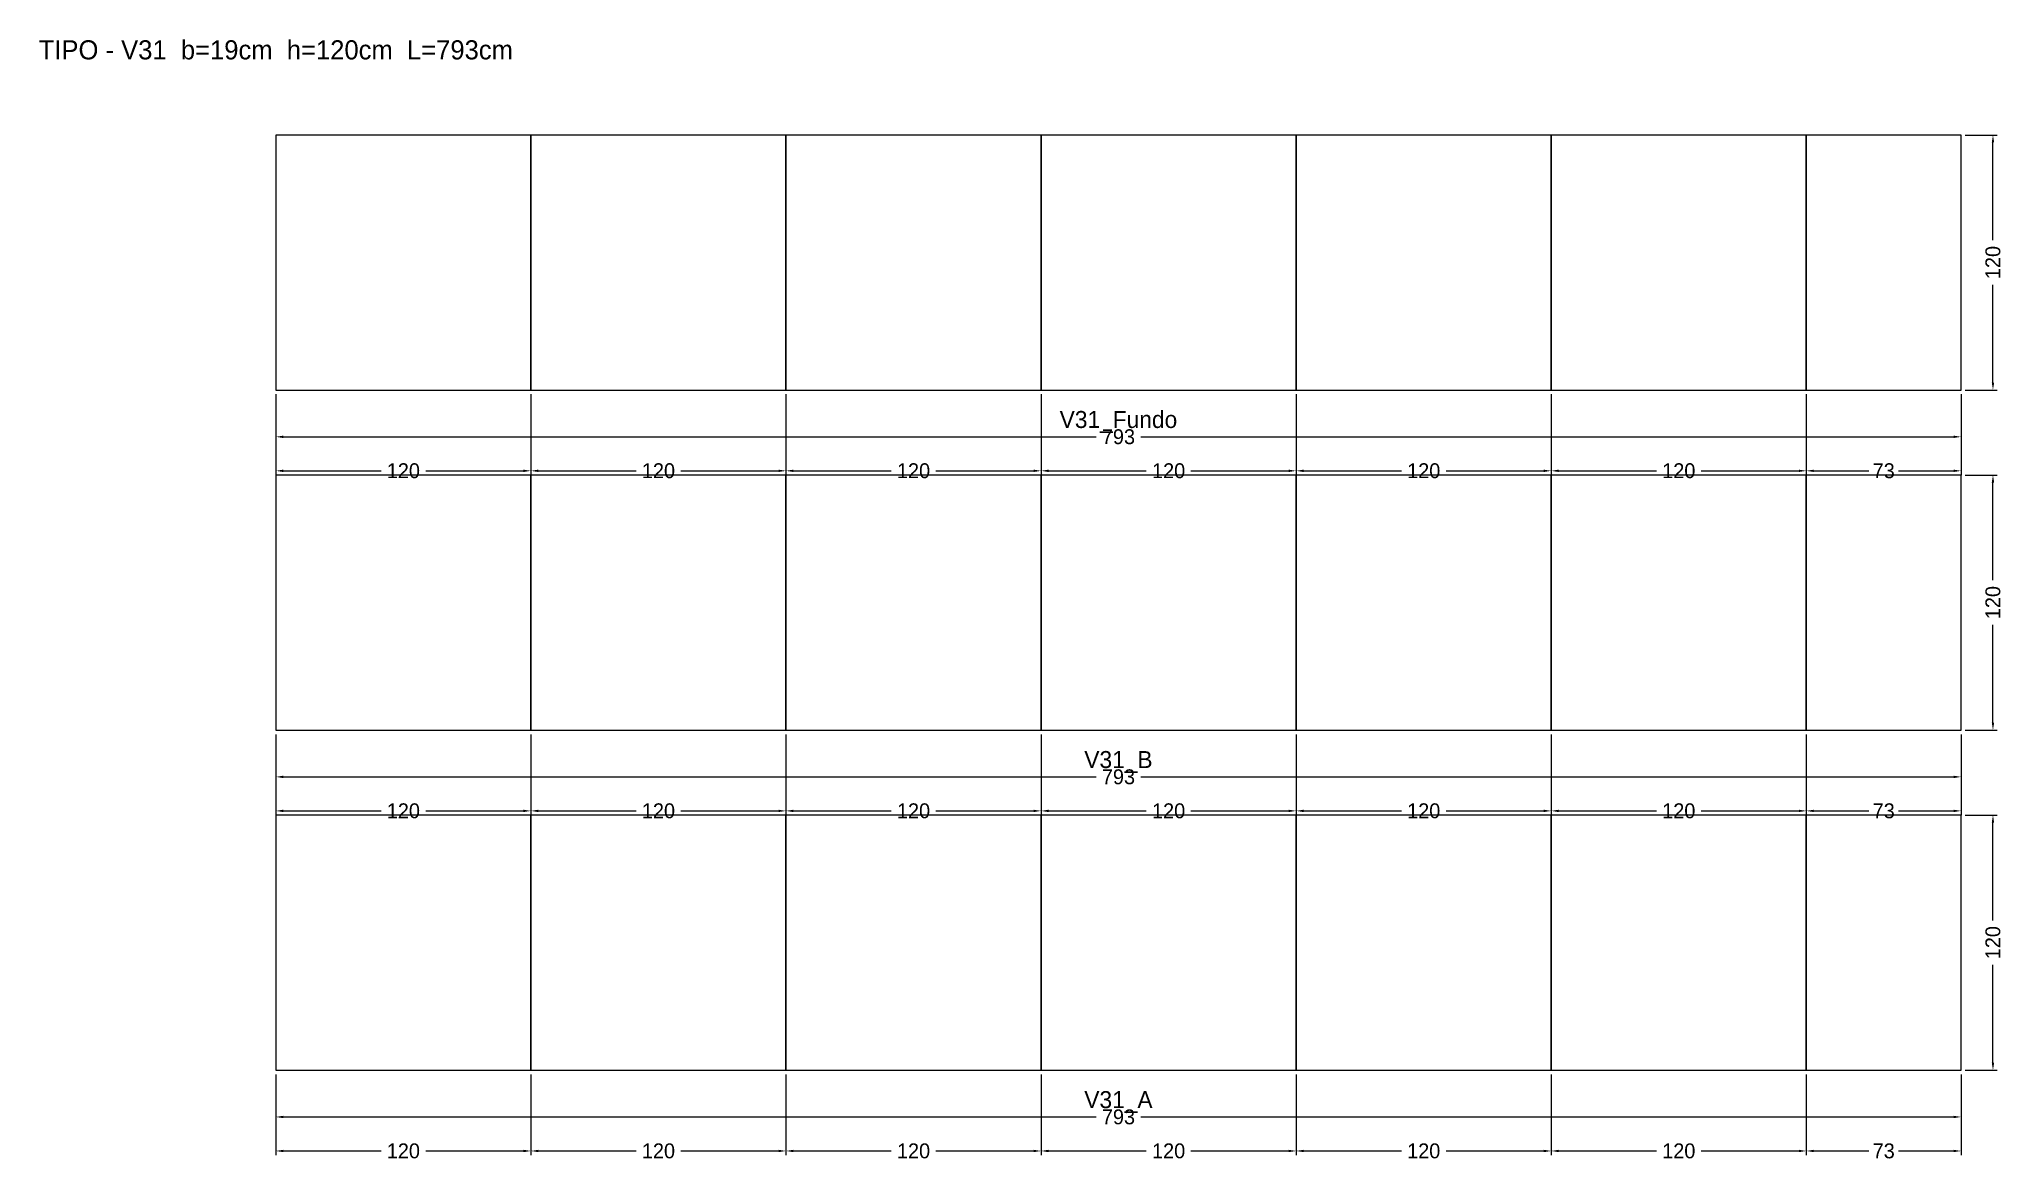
# Model space of a CAD drawing. Header units: metres. Extents: x -111 to 812, y -43 to 485.
import ezdxf

# ---------------------------------------------------------------- set-up
doc = ezdxf.new("R2010")
doc.units = ezdxf.units.M
for name, color, linetype in [('COTA', 3, 'Continuous'), ('NOMENCLATURA', 2, 'Continuous'), ('Paineis', 7, 'Continuous'), ('Texto Secao', 2, 'Continuous')]:
    doc.layers.add(name, color=color, linetype=linetype)
doc.dimstyles.new('COTA_VIG', dxfattribs={"dimtxt": 7, "dimasz": 3.5, "dimexe": 2, "dimexo": 2, "dimgap": 1.5, "dimtad": 1, "dimdec": 1, "dimcen": 2.5, "dimclrd": 3, "dimclre": 3, "dimclrt": 3, "dimazin": 3, "dimtfac": 1, "dimtmove": 0, "dimatfit": 3})

# ---------------------------------------------------------------- blocks, each defined once
blk = doc.blocks.new('_CLOSEDFILLED')
at = {"color": 0, "linetype": 'BYBLOCK'}
blk.add_solid([(-1, 0.16), (0, 0), (-1, -0.16)], dxfattribs=at)
blk = doc.blocks.new('*D1')
at = {"color": 3}
for p, q in [((0, -2), (0, -24)), ((792.8, -2), (792.8, -24)), ((3.5, -22), (385.9, -22)), ((406.9, -22), (789.3, -22))]:
    blk.add_line(p, q, dxfattribs=at)
at = {"layer": 'Defpoints'}
for p in [(0, 0), (792.8, 0), (0, -22)]:
    blk.add_point(p, dxfattribs=at)
at = {"layer": 'COTA', "color": 3, "xscale": 3.5, "yscale": 3.5, "rotation": 180}
blk.add_blockref('_CLOSEDFILLED', (0, -22), dxfattribs=at)
at = {"layer": 'COTA', "color": 3, "xscale": 3.5, "yscale": 3.5}
blk.add_blockref('_CLOSEDFILLED', (792.8, -22), dxfattribs=at)
at = {"layer": 'COTA', "color": 3, "insert": (396.4, -22), "char_height": 7, "attachment_point": 5}
blk.add_mtext('793', dxfattribs=at)
blk = doc.blocks.new('*D2')
at = {"color": 3}
for p, q in [((0, -2), (0, -40)), ((120, -2), (120, -40)), ((3.5, -38), (49.5, -38)), ((70.5, -38), (116.5, -38))]:
    blk.add_line(p, q, dxfattribs=at)
at = {"layer": 'Defpoints'}
for p in [(0, 0), (120, 0), (0, -38)]:
    blk.add_point(p, dxfattribs=at)
at = {"layer": 'COTA', "color": 3, "xscale": 3.5, "yscale": 3.5, "rotation": 180}
blk.add_blockref('_CLOSEDFILLED', (0, -38), dxfattribs=at)
at = {"layer": 'COTA', "color": 3, "xscale": 3.5, "yscale": 3.5}
blk.add_blockref('_CLOSEDFILLED', (120, -38), dxfattribs=at)
at = {"layer": 'COTA', "color": 3, "insert": (60, -38), "char_height": 7, "attachment_point": 5}
blk.add_mtext('120', dxfattribs=at)
blk = doc.blocks.new('*D3')
at = {"color": 3}
for p, q in [((120, -2), (120, -40)), ((240, -2), (240, -40)), ((123.5, -38), (169.5, -38)), ((190.5, -38), (236.5, -38))]:
    blk.add_line(p, q, dxfattribs=at)
at = {"layer": 'Defpoints'}
for p in [(120, 0), (240, 0), (120, -38)]:
    blk.add_point(p, dxfattribs=at)
at = {"layer": 'COTA', "color": 3, "xscale": 3.5, "yscale": 3.5, "rotation": 180}
blk.add_blockref('_CLOSEDFILLED', (120, -38), dxfattribs=at)
at = {"layer": 'COTA', "color": 3, "xscale": 3.5, "yscale": 3.5}
blk.add_blockref('_CLOSEDFILLED', (240, -38), dxfattribs=at)
at = {"layer": 'COTA', "color": 3, "insert": (180, -38), "char_height": 7, "attachment_point": 5}
blk.add_mtext('120', dxfattribs=at)
blk = doc.blocks.new('*D4')
at = {"color": 3}
for p, q in [((240, -2), (240, -40)), ((360, -2), (360, -40)), ((243.5, -38), (289.5, -38)), ((310.5, -38), (356.5, -38))]:
    blk.add_line(p, q, dxfattribs=at)
at = {"layer": 'Defpoints'}
for p in [(240, 0), (360, 0), (240, -38)]:
    blk.add_point(p, dxfattribs=at)
at = {"layer": 'COTA', "color": 3, "xscale": 3.5, "yscale": 3.5, "rotation": 180}
blk.add_blockref('_CLOSEDFILLED', (240, -38), dxfattribs=at)
at = {"layer": 'COTA', "color": 3, "xscale": 3.5, "yscale": 3.5}
blk.add_blockref('_CLOSEDFILLED', (360, -38), dxfattribs=at)
at = {"layer": 'COTA', "color": 3, "insert": (300, -38), "char_height": 7, "attachment_point": 5}
blk.add_mtext('120', dxfattribs=at)
blk = doc.blocks.new('*D5')
at = {"color": 3}
for p, q in [((360, -2), (360, -40)), ((480, -2), (480, -40)), ((363.5, -38), (409.5, -38)), ((430.5, -38), (476.5, -38))]:
    blk.add_line(p, q, dxfattribs=at)
at = {"layer": 'Defpoints'}
for p in [(360, 0), (480, 0), (360, -38)]:
    blk.add_point(p, dxfattribs=at)
at = {"layer": 'COTA', "color": 3, "xscale": 3.5, "yscale": 3.5, "rotation": 180}
blk.add_blockref('_CLOSEDFILLED', (360, -38), dxfattribs=at)
at = {"layer": 'COTA', "color": 3, "xscale": 3.5, "yscale": 3.5}
blk.add_blockref('_CLOSEDFILLED', (480, -38), dxfattribs=at)
at = {"layer": 'COTA', "color": 3, "insert": (420, -38), "char_height": 7, "attachment_point": 5}
blk.add_mtext('120', dxfattribs=at)
blk = doc.blocks.new('*D6')
at = {"color": 3}
for p, q in [((480, -2), (480, -40)), ((600, -2), (600, -40)), ((483.5, -38), (529.5, -38)), ((550.5, -38), (596.5, -38))]:
    blk.add_line(p, q, dxfattribs=at)
at = {"layer": 'Defpoints'}
for p in [(480, 0), (600, 0), (480, -38)]:
    blk.add_point(p, dxfattribs=at)
at = {"layer": 'COTA', "color": 3, "xscale": 3.5, "yscale": 3.5, "rotation": 180}
blk.add_blockref('_CLOSEDFILLED', (480, -38), dxfattribs=at)
at = {"layer": 'COTA', "color": 3, "xscale": 3.5, "yscale": 3.5}
blk.add_blockref('_CLOSEDFILLED', (600, -38), dxfattribs=at)
at = {"layer": 'COTA', "color": 3, "insert": (540, -38), "char_height": 7, "attachment_point": 5}
blk.add_mtext('120', dxfattribs=at)
blk = doc.blocks.new('*D7')
at = {"color": 3}
for p, q in [((600, -2), (600, -40)), ((720, -2), (720, -40)), ((603.5, -38), (649.5, -38)), ((670.5, -38), (716.5, -38))]:
    blk.add_line(p, q, dxfattribs=at)
at = {"layer": 'Defpoints'}
for p in [(600, 0), (720, 0), (600, -38)]:
    blk.add_point(p, dxfattribs=at)
at = {"layer": 'COTA', "color": 3, "xscale": 3.5, "yscale": 3.5, "rotation": 180}
blk.add_blockref('_CLOSEDFILLED', (600, -38), dxfattribs=at)
at = {"layer": 'COTA', "color": 3, "xscale": 3.5, "yscale": 3.5}
blk.add_blockref('_CLOSEDFILLED', (720, -38), dxfattribs=at)
at = {"layer": 'COTA', "color": 3, "insert": (660, -38), "char_height": 7, "attachment_point": 5}
blk.add_mtext('120', dxfattribs=at)
blk = doc.blocks.new('*D8')
at = {"color": 3}
for p, q in [((720, -2), (720, -40)), ((792.8, -2), (792.8, -40)), ((723.5, -38), (749.4, -38)), ((763.4, -38), (789.3, -38))]:
    blk.add_line(p, q, dxfattribs=at)
at = {"layer": 'Defpoints'}
for p in [(720, 0), (792.8, 0), (720, -38)]:
    blk.add_point(p, dxfattribs=at)
at = {"layer": 'COTA', "color": 3, "xscale": 3.5, "yscale": 3.5, "rotation": 180}
blk.add_blockref('_CLOSEDFILLED', (720, -38), dxfattribs=at)
at = {"layer": 'COTA', "color": 3, "xscale": 3.5, "yscale": 3.5}
blk.add_blockref('_CLOSEDFILLED', (792.8, -38), dxfattribs=at)
at = {"layer": 'COTA', "color": 3, "insert": (756.4, -38), "char_height": 7, "attachment_point": 5}
blk.add_mtext('73', dxfattribs=at)
blk = doc.blocks.new('*D9')
at = {"color": 3}
for p, q in [((794.8, 120), (809.8, 120)), ((807.8, 70.5), (807.8, 116.5)), ((807.8, 3.5), (807.8, 49.5)), ((794.8, 0), (809.8, 0))]:
    blk.add_line(p, q, dxfattribs=at)
at = {"layer": 'Defpoints'}
for p in [(792.8, 120), (792.8, 0), (807.8, 0)]:
    blk.add_point(p, dxfattribs=at)
at = {"layer": 'COTA', "color": 3, "xscale": 3.5, "yscale": 3.5}
for p, rotation in [((807.8, 120), 90), ((807.8, 0), 270)]:
    blk.add_blockref('_CLOSEDFILLED', p, dxfattribs=dict(at, rotation=rotation))
at = {"layer": 'COTA', "color": 3, "insert": (807.8, 60), "char_height": 7, "attachment_point": 5, "rotation": 90}
blk.add_mtext('120', dxfattribs=at)
blk = doc.blocks.new('*D10')
at = {"color": 3}
for p, q in [((0, 158), (0, 136)), ((792.8, 158), (792.8, 136)), ((3.5, 138), (385.9, 138)), ((406.9, 138), (789.3, 138))]:
    blk.add_line(p, q, dxfattribs=at)
at = {"layer": 'Defpoints'}
for p in [(0, 160), (792.8, 160), (0, 138)]:
    blk.add_point(p, dxfattribs=at)
at = {"layer": 'COTA', "color": 3, "xscale": 3.5, "yscale": 3.5, "rotation": 180}
blk.add_blockref('_CLOSEDFILLED', (0, 138), dxfattribs=at)
at = {"layer": 'COTA', "color": 3, "xscale": 3.5, "yscale": 3.5}
blk.add_blockref('_CLOSEDFILLED', (792.8, 138), dxfattribs=at)
at = {"layer": 'COTA', "color": 3, "insert": (396.4, 138), "char_height": 7, "attachment_point": 5}
blk.add_mtext('793', dxfattribs=at)
blk = doc.blocks.new('*D11')
at = {"color": 3}
for p, q in [((0, 158), (0, 120)), ((120, 158), (120, 120)), ((3.5, 122), (49.5, 122)), ((70.5, 122), (116.5, 122))]:
    blk.add_line(p, q, dxfattribs=at)
at = {"layer": 'Defpoints'}
for p in [(0, 160), (120, 160), (0, 122)]:
    blk.add_point(p, dxfattribs=at)
at = {"layer": 'COTA', "color": 3, "xscale": 3.5, "yscale": 3.5, "rotation": 180}
blk.add_blockref('_CLOSEDFILLED', (0, 122), dxfattribs=at)
at = {"layer": 'COTA', "color": 3, "xscale": 3.5, "yscale": 3.5}
blk.add_blockref('_CLOSEDFILLED', (120, 122), dxfattribs=at)
at = {"layer": 'COTA', "color": 3, "insert": (60, 122), "char_height": 7, "attachment_point": 5}
blk.add_mtext('120', dxfattribs=at)
blk = doc.blocks.new('*D12')
at = {"color": 3}
for p, q in [((120, 158), (120, 120)), ((240, 158), (240, 120)), ((123.5, 122), (169.5, 122)), ((190.5, 122), (236.5, 122))]:
    blk.add_line(p, q, dxfattribs=at)
at = {"layer": 'Defpoints'}
for p in [(120, 160), (240, 160), (120, 122)]:
    blk.add_point(p, dxfattribs=at)
at = {"layer": 'COTA', "color": 3, "xscale": 3.5, "yscale": 3.5, "rotation": 180}
blk.add_blockref('_CLOSEDFILLED', (120, 122), dxfattribs=at)
at = {"layer": 'COTA', "color": 3, "xscale": 3.5, "yscale": 3.5}
blk.add_blockref('_CLOSEDFILLED', (240, 122), dxfattribs=at)
at = {"layer": 'COTA', "color": 3, "insert": (180, 122), "char_height": 7, "attachment_point": 5}
blk.add_mtext('120', dxfattribs=at)
blk = doc.blocks.new('*D13')
at = {"color": 3}
for p, q in [((240, 158), (240, 120)), ((360, 158), (360, 120)), ((243.5, 122), (289.5, 122)), ((310.5, 122), (356.5, 122))]:
    blk.add_line(p, q, dxfattribs=at)
at = {"layer": 'Defpoints'}
for p in [(240, 160), (360, 160), (240, 122)]:
    blk.add_point(p, dxfattribs=at)
at = {"layer": 'COTA', "color": 3, "xscale": 3.5, "yscale": 3.5, "rotation": 180}
blk.add_blockref('_CLOSEDFILLED', (240, 122), dxfattribs=at)
at = {"layer": 'COTA', "color": 3, "xscale": 3.5, "yscale": 3.5}
blk.add_blockref('_CLOSEDFILLED', (360, 122), dxfattribs=at)
at = {"layer": 'COTA', "color": 3, "insert": (300, 122), "char_height": 7, "attachment_point": 5}
blk.add_mtext('120', dxfattribs=at)
blk = doc.blocks.new('*D14')
at = {"color": 3}
for p, q in [((360, 158), (360, 120)), ((480, 158), (480, 120)), ((363.5, 122), (409.5, 122)), ((430.5, 122), (476.5, 122))]:
    blk.add_line(p, q, dxfattribs=at)
at = {"layer": 'Defpoints'}
for p in [(360, 160), (480, 160), (360, 122)]:
    blk.add_point(p, dxfattribs=at)
at = {"layer": 'COTA', "color": 3, "xscale": 3.5, "yscale": 3.5, "rotation": 180}
blk.add_blockref('_CLOSEDFILLED', (360, 122), dxfattribs=at)
at = {"layer": 'COTA', "color": 3, "xscale": 3.5, "yscale": 3.5}
blk.add_blockref('_CLOSEDFILLED', (480, 122), dxfattribs=at)
at = {"layer": 'COTA', "color": 3, "insert": (420, 122), "char_height": 7, "attachment_point": 5}
blk.add_mtext('120', dxfattribs=at)
blk = doc.blocks.new('*D15')
at = {"color": 3}
for p, q in [((480, 158), (480, 120)), ((600, 158), (600, 120)), ((483.5, 122), (529.5, 122)), ((550.5, 122), (596.5, 122))]:
    blk.add_line(p, q, dxfattribs=at)
at = {"layer": 'Defpoints'}
for p in [(480, 160), (600, 160), (480, 122)]:
    blk.add_point(p, dxfattribs=at)
at = {"layer": 'COTA', "color": 3, "xscale": 3.5, "yscale": 3.5, "rotation": 180}
blk.add_blockref('_CLOSEDFILLED', (480, 122), dxfattribs=at)
at = {"layer": 'COTA', "color": 3, "xscale": 3.5, "yscale": 3.5}
blk.add_blockref('_CLOSEDFILLED', (600, 122), dxfattribs=at)
at = {"layer": 'COTA', "color": 3, "insert": (540, 122), "char_height": 7, "attachment_point": 5}
blk.add_mtext('120', dxfattribs=at)
blk = doc.blocks.new('*D16')
at = {"color": 3}
for p, q in [((600, 158), (600, 120)), ((720, 158), (720, 120)), ((603.5, 122), (649.5, 122)), ((670.5, 122), (716.5, 122))]:
    blk.add_line(p, q, dxfattribs=at)
at = {"layer": 'Defpoints'}
for p in [(600, 160), (720, 160), (600, 122)]:
    blk.add_point(p, dxfattribs=at)
at = {"layer": 'COTA', "color": 3, "xscale": 3.5, "yscale": 3.5, "rotation": 180}
blk.add_blockref('_CLOSEDFILLED', (600, 122), dxfattribs=at)
at = {"layer": 'COTA', "color": 3, "xscale": 3.5, "yscale": 3.5}
blk.add_blockref('_CLOSEDFILLED', (720, 122), dxfattribs=at)
at = {"layer": 'COTA', "color": 3, "insert": (660, 122), "char_height": 7, "attachment_point": 5}
blk.add_mtext('120', dxfattribs=at)
blk = doc.blocks.new('*D17')
at = {"color": 3}
for p, q in [((720, 158), (720, 120)), ((792.8, 158), (792.8, 120)), ((723.5, 122), (749.4, 122)), ((763.4, 122), (789.3, 122))]:
    blk.add_line(p, q, dxfattribs=at)
at = {"layer": 'Defpoints'}
for p in [(720, 160), (792.8, 160), (720, 122)]:
    blk.add_point(p, dxfattribs=at)
at = {"layer": 'COTA', "color": 3, "xscale": 3.5, "yscale": 3.5, "rotation": 180}
blk.add_blockref('_CLOSEDFILLED', (720, 122), dxfattribs=at)
at = {"layer": 'COTA', "color": 3, "xscale": 3.5, "yscale": 3.5}
blk.add_blockref('_CLOSEDFILLED', (792.8, 122), dxfattribs=at)
at = {"layer": 'COTA', "color": 3, "insert": (756.4, 122), "char_height": 7, "attachment_point": 5}
blk.add_mtext('73', dxfattribs=at)
blk = doc.blocks.new('*D18')
at = {"color": 3}
for p, q in [((794.8, 280), (809.8, 280)), ((807.8, 230.5), (807.8, 276.5)), ((807.8, 163.5), (807.8, 209.5)), ((794.8, 160), (809.8, 160))]:
    blk.add_line(p, q, dxfattribs=at)
at = {"layer": 'Defpoints'}
for p in [(792.8, 280), (792.8, 160), (807.8, 160)]:
    blk.add_point(p, dxfattribs=at)
at = {"layer": 'COTA', "color": 3, "xscale": 3.5, "yscale": 3.5}
for p, rotation in [((807.8, 280), 90), ((807.8, 160), 270)]:
    blk.add_blockref('_CLOSEDFILLED', p, dxfattribs=dict(at, rotation=rotation))
at = {"layer": 'COTA', "color": 3, "insert": (807.8, 220), "char_height": 7, "attachment_point": 5, "rotation": 90}
blk.add_mtext('120', dxfattribs=at)
blk = doc.blocks.new('*D19')
at = {"color": 3}
for p, q in [((0, 318), (0, 296)), ((792.8, 318), (792.8, 296)), ((3.5, 298), (385.9, 298)), ((406.9, 298), (789.3, 298))]:
    blk.add_line(p, q, dxfattribs=at)
at = {"layer": 'Defpoints'}
for p in [(0, 320), (792.8, 320), (0, 298)]:
    blk.add_point(p, dxfattribs=at)
at = {"layer": 'COTA', "color": 3, "xscale": 3.5, "yscale": 3.5, "rotation": 180}
blk.add_blockref('_CLOSEDFILLED', (0, 298), dxfattribs=at)
at = {"layer": 'COTA', "color": 3, "xscale": 3.5, "yscale": 3.5}
blk.add_blockref('_CLOSEDFILLED', (792.8, 298), dxfattribs=at)
at = {"layer": 'COTA', "color": 3, "insert": (396.4, 298), "char_height": 7, "attachment_point": 5}
blk.add_mtext('793', dxfattribs=at)
blk = doc.blocks.new('*D20')
at = {"color": 3}
for p, q in [((0, 318), (0, 280)), ((120, 318), (120, 280)), ((3.5, 282), (49.5, 282)), ((70.5, 282), (116.5, 282))]:
    blk.add_line(p, q, dxfattribs=at)
at = {"layer": 'Defpoints'}
for p in [(0, 320), (120, 320), (0, 282)]:
    blk.add_point(p, dxfattribs=at)
at = {"layer": 'COTA', "color": 3, "xscale": 3.5, "yscale": 3.5, "rotation": 180}
blk.add_blockref('_CLOSEDFILLED', (0, 282), dxfattribs=at)
at = {"layer": 'COTA', "color": 3, "xscale": 3.5, "yscale": 3.5}
blk.add_blockref('_CLOSEDFILLED', (120, 282), dxfattribs=at)
at = {"layer": 'COTA', "color": 3, "insert": (60, 282), "char_height": 7, "attachment_point": 5}
blk.add_mtext('120', dxfattribs=at)
blk = doc.blocks.new('*D21')
at = {"color": 3}
for p, q in [((120, 318), (120, 280)), ((240, 318), (240, 280)), ((123.5, 282), (169.5, 282)), ((190.5, 282), (236.5, 282))]:
    blk.add_line(p, q, dxfattribs=at)
at = {"layer": 'Defpoints'}
for p in [(120, 320), (240, 320), (120, 282)]:
    blk.add_point(p, dxfattribs=at)
at = {"layer": 'COTA', "color": 3, "xscale": 3.5, "yscale": 3.5, "rotation": 180}
blk.add_blockref('_CLOSEDFILLED', (120, 282), dxfattribs=at)
at = {"layer": 'COTA', "color": 3, "xscale": 3.5, "yscale": 3.5}
blk.add_blockref('_CLOSEDFILLED', (240, 282), dxfattribs=at)
at = {"layer": 'COTA', "color": 3, "insert": (180, 282), "char_height": 7, "attachment_point": 5}
blk.add_mtext('120', dxfattribs=at)
blk = doc.blocks.new('*D22')
at = {"color": 3}
for p, q in [((240, 318), (240, 280)), ((360, 318), (360, 280)), ((243.5, 282), (289.5, 282)), ((310.5, 282), (356.5, 282))]:
    blk.add_line(p, q, dxfattribs=at)
at = {"layer": 'Defpoints'}
for p in [(240, 320), (360, 320), (240, 282)]:
    blk.add_point(p, dxfattribs=at)
at = {"layer": 'COTA', "color": 3, "xscale": 3.5, "yscale": 3.5, "rotation": 180}
blk.add_blockref('_CLOSEDFILLED', (240, 282), dxfattribs=at)
at = {"layer": 'COTA', "color": 3, "xscale": 3.5, "yscale": 3.5}
blk.add_blockref('_CLOSEDFILLED', (360, 282), dxfattribs=at)
at = {"layer": 'COTA', "color": 3, "insert": (300, 282), "char_height": 7, "attachment_point": 5}
blk.add_mtext('120', dxfattribs=at)
blk = doc.blocks.new('*D23')
at = {"color": 3}
for p, q in [((360, 318), (360, 280)), ((480, 318), (480, 280)), ((363.5, 282), (409.5, 282)), ((430.5, 282), (476.5, 282))]:
    blk.add_line(p, q, dxfattribs=at)
at = {"layer": 'Defpoints'}
for p in [(360, 320), (480, 320), (360, 282)]:
    blk.add_point(p, dxfattribs=at)
at = {"layer": 'COTA', "color": 3, "xscale": 3.5, "yscale": 3.5, "rotation": 180}
blk.add_blockref('_CLOSEDFILLED', (360, 282), dxfattribs=at)
at = {"layer": 'COTA', "color": 3, "xscale": 3.5, "yscale": 3.5}
blk.add_blockref('_CLOSEDFILLED', (480, 282), dxfattribs=at)
at = {"layer": 'COTA', "color": 3, "insert": (420, 282), "char_height": 7, "attachment_point": 5}
blk.add_mtext('120', dxfattribs=at)
blk = doc.blocks.new('*D24')
at = {"color": 3}
for p, q in [((480, 318), (480, 280)), ((600, 318), (600, 280)), ((483.5, 282), (529.5, 282)), ((550.5, 282), (596.5, 282))]:
    blk.add_line(p, q, dxfattribs=at)
at = {"layer": 'Defpoints'}
for p in [(480, 320), (600, 320), (480, 282)]:
    blk.add_point(p, dxfattribs=at)
at = {"layer": 'COTA', "color": 3, "xscale": 3.5, "yscale": 3.5, "rotation": 180}
blk.add_blockref('_CLOSEDFILLED', (480, 282), dxfattribs=at)
at = {"layer": 'COTA', "color": 3, "xscale": 3.5, "yscale": 3.5}
blk.add_blockref('_CLOSEDFILLED', (600, 282), dxfattribs=at)
at = {"layer": 'COTA', "color": 3, "insert": (540, 282), "char_height": 7, "attachment_point": 5}
blk.add_mtext('120', dxfattribs=at)
blk = doc.blocks.new('*D25')
at = {"color": 3}
for p, q in [((600, 318), (600, 280)), ((720, 318), (720, 280)), ((603.5, 282), (649.5, 282)), ((670.5, 282), (716.5, 282))]:
    blk.add_line(p, q, dxfattribs=at)
at = {"layer": 'Defpoints'}
for p in [(600, 320), (720, 320), (600, 282)]:
    blk.add_point(p, dxfattribs=at)
at = {"layer": 'COTA', "color": 3, "xscale": 3.5, "yscale": 3.5, "rotation": 180}
blk.add_blockref('_CLOSEDFILLED', (600, 282), dxfattribs=at)
at = {"layer": 'COTA', "color": 3, "xscale": 3.5, "yscale": 3.5}
blk.add_blockref('_CLOSEDFILLED', (720, 282), dxfattribs=at)
at = {"layer": 'COTA', "color": 3, "insert": (660, 282), "char_height": 7, "attachment_point": 5}
blk.add_mtext('120', dxfattribs=at)
blk = doc.blocks.new('*D26')
at = {"color": 3}
for p, q in [((720, 318), (720, 280)), ((792.8, 318), (792.8, 280)), ((723.5, 282), (749.4, 282)), ((763.4, 282), (789.3, 282))]:
    blk.add_line(p, q, dxfattribs=at)
at = {"layer": 'Defpoints'}
for p in [(720, 320), (792.8, 320), (720, 282)]:
    blk.add_point(p, dxfattribs=at)
at = {"layer": 'COTA', "color": 3, "xscale": 3.5, "yscale": 3.5, "rotation": 180}
blk.add_blockref('_CLOSEDFILLED', (720, 282), dxfattribs=at)
at = {"layer": 'COTA', "color": 3, "xscale": 3.5, "yscale": 3.5}
blk.add_blockref('_CLOSEDFILLED', (792.8, 282), dxfattribs=at)
at = {"layer": 'COTA', "color": 3, "insert": (756.4, 282), "char_height": 7, "attachment_point": 5}
blk.add_mtext('73', dxfattribs=at)
blk = doc.blocks.new('*D27')
at = {"color": 3}
for p, q in [((794.8, 440), (809.8, 440)), ((807.8, 390.5), (807.8, 436.5)), ((807.8, 323.5), (807.8, 369.5)), ((794.8, 320), (809.8, 320))]:
    blk.add_line(p, q, dxfattribs=at)
at = {"layer": 'Defpoints'}
for p in [(792.8, 440), (792.8, 320), (807.8, 320)]:
    blk.add_point(p, dxfattribs=at)
at = {"layer": 'COTA', "color": 3, "xscale": 3.5, "yscale": 3.5}
for p, rotation in [((807.8, 440), 90), ((807.8, 320), 270)]:
    blk.add_blockref('_CLOSEDFILLED', p, dxfattribs=dict(at, rotation=rotation))
at = {"layer": 'COTA', "color": 3, "insert": (807.8, 380), "char_height": 7, "attachment_point": 5, "rotation": 90}
blk.add_mtext('120', dxfattribs=at)

msp = doc.modelspace()

# ---------------------------------------------------------------- linework, layer by layer
at = {"layer": 'Paineis'}
for points in [[(0, 320), (120, 320), (120, 440), (0, 440)], [(120, 320), (240, 320), (240, 440), (120, 440)], [(240, 320), (360, 320), (360, 440), (240, 440)], [(360, 320), (480, 320), (480, 440), (360, 440)], [(480, 320), (600, 320), (600, 440), (480, 440)], [(600, 320), (720, 320), (720, 440), (600, 440)], [(720, 320), (792.8, 320), (792.8, 440), (720, 440)], [(0, 160), (120, 160), (120, 280), (0, 280)], [(120, 160), (240, 160), (240, 280), (120, 280)], [(240, 160), (360, 160), (360, 280), (240, 280)], [(360, 160), (480, 160), (480, 280), (360, 280)], [(480, 160), (600, 160), (600, 280), (480, 280)], [(600, 160), (720, 160), (720, 280), (600, 280)], [(720, 160), (792.8, 160), (792.8, 280), (720, 280)], [(0, 0), (120, 0), (120, 120), (0, 120)], [(120, 0), (240, 0), (240, 120), (120, 120)], [(240, 0), (360, 0), (360, 120), (240, 120)], [(360, 0), (480, 0), (480, 120), (360, 120)], [(480, 0), (600, 0), (600, 120), (480, 120)], [(600, 0), (720, 0), (720, 120), (600, 120)], [(720, 0), (792.8, 0), (792.8, 120), (720, 120)]]:
    msp.add_lwpolyline(points, close=True, dxfattribs=at)

# ---------------------------------------------------------------- texts
at = {"layer": 'NOMENCLATURA', "insert": (0, 480), "char_height": 9, "width": 812.8, "attachment_point": 5}
msp.add_mtext('TIPO - V31  b=19cm  h=120cm  L=793cm', dxfattribs=at)
at = {"layer": 'Texto Secao', "char_height": 8, "width": 812.8, "attachment_point": 5}
for s, insert in [('V31_Fundo', (396.4, 305)), ('V31_B', (396.4, 145)), ('V31_A', (396.4, -15))]:
    msp.add_mtext(s, dxfattribs=dict(at, insert=insert))

# ---------------------------------------------------------------- dimensions: what is measured, and where the dimension line sits
at = {"layer": 'COTA'}
for base, p1, p2, picture, middle in [((807.8, 320), (792.8, 320), (792.8, 440), '*D27', (807.8, 380)), ((807.8, 160), (792.8, 160), (792.8, 280), '*D18', (807.8, 220)), ((807.8, 0), (792.8, 0), (792.8, 120), '*D9', (807.8, 60))]:
    dim = msp.add_linear_dim(base=base, p1=p1, p2=p2, angle=90, dimstyle='COTA_VIG', dxfattribs=at)
    dim.commit()
    dim.dimension.update_dxf_attribs({"geometry": picture, "text_midpoint": middle})
for base, p1, p2, picture, middle in [((0, 298), (0, 320), (792.8, 320), '*D19', (396.4, 298)), ((0, 282), (0, 320), (120, 320), '*D20', (60, 282)), ((120, 282), (120, 320), (240, 320), '*D21', (180, 282)), ((240, 282), (240, 320), (360, 320), '*D22', (300, 282)), ((360, 282), (360, 320), (480, 320), '*D23', (420, 282)), ((480, 282), (480, 320), (600, 320), '*D24', (540, 282)), ((600, 282), (600, 320), (720, 320), '*D25', (660, 282)), ((720, 282), (720, 320), (792.8, 320), '*D26', (756.4, 282)), ((0, 138), (0, 160), (792.8, 160), '*D10', (396.4, 138)), ((0, 122), (0, 160), (120, 160), '*D11', (60, 122)), ((120, 122), (120, 160), (240, 160), '*D12', (180, 122)), ((240, 122), (240, 160), (360, 160), '*D13', (300, 122)), ((360, 122), (360, 160), (480, 160), '*D14', (420, 122)), ((480, 122), (480, 160), (600, 160), '*D15', (540, 122)), ((600, 122), (600, 160), (720, 160), '*D16', (660, 122)), ((720, 122), (720, 160), (792.8, 160), '*D17', (756.4, 122)), ((0, -22), (0, 0), (792.8, 0), '*D1', (396.4, -22)), ((0, -38), (0, 0), (120, 0), '*D2', (60, -38)), ((120, -38), (120, 0), (240, 0), '*D3', (180, -38)), ((240, -38), (240, 0), (360, 0), '*D4', (300, -38)), ((360, -38), (360, 0), (480, 0), '*D5', (420, -38)), ((480, -38), (480, 0), (600, 0), '*D6', (540, -38)), ((600, -38), (600, 0), (720, 0), '*D7', (660, -38)), ((720, -38), (720, 0), (792.8, 0), '*D8', (756.4, -38))]:
    dim = msp.add_linear_dim(base=base, p1=p1, p2=p2, dimstyle='COTA_VIG', dxfattribs=at)
    dim.commit()
    dim.dimension.update_dxf_attribs({"geometry": picture, "text_midpoint": middle})

doc.saveas('drawing.dxf')
